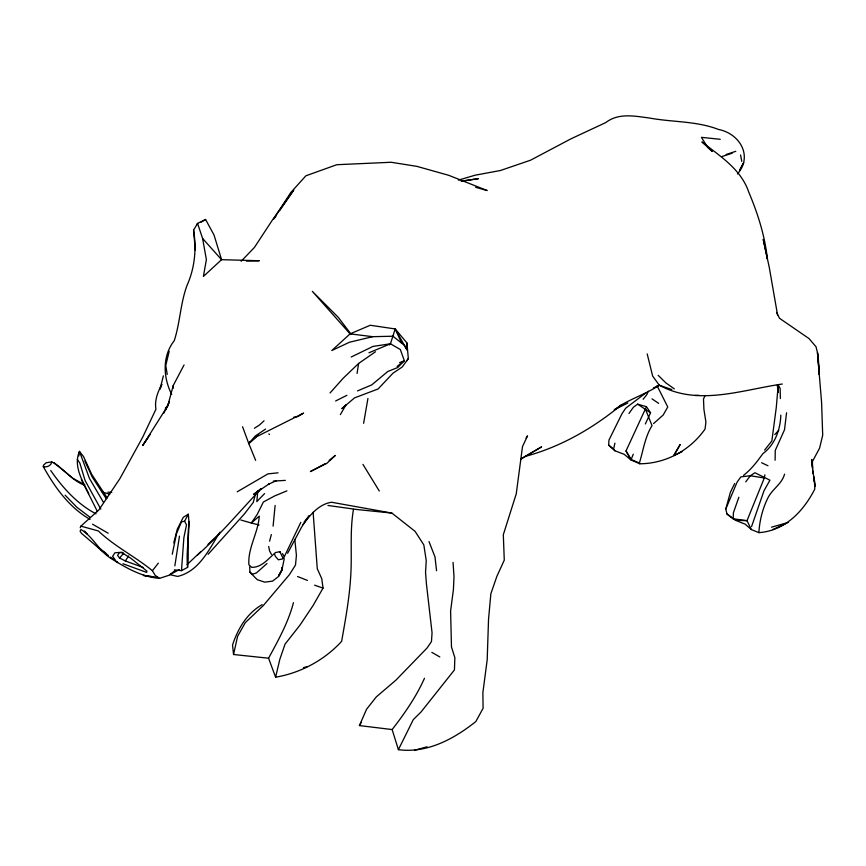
<?xml version="1.0" encoding="UTF-8"?>
<svg xmlns="http://www.w3.org/2000/svg" width="866" height="866" viewBox="0 0 866 866"><rect width="100%" height="100%" fill="white"/><g stroke="black" fill="none" stroke-linecap="round" stroke-linejoin="round"><path stroke-width="1.3" d="M775.092 460.225L775.265 450.407L784.509 429.796L786.566 412.779M778.09 387.254L777.982 392.666L777.354 384.937M813.661 476.148L814.874 482.838L814.722 489.214C803.529 511.178 784.953 530.858 758.887 532.644L751.342 529.57L747.001 520.672L733.156 518.777L733.437 512.64L738.871 497.225M181.481 570.651L183.863 537.764L186.504 524.839L184.588 521.278L188.279 514.22C190.477 531.692 185.681 549.607 187.597 567.36L181.481 570.651L174.369 569.86M705.108 395.556L703.495 398.955L703.917 409.326L705.909 422.034L705.065 429.049C690.224 450.244 665.857 463.646 639.812 463.775L630.946 459.943L624.213 454.325L614.86 450.764L608.679 445.124L608.95 440.101L621.983 413.71L625.717 408.178L645.83 392.947M275.128 505.452L273.093 526.16M778.123 385.9L776.293 407.356L771.855 440.935L764.624 450.103M257.797 491.152L256.812 501.587L264.585 493.598M187.597 567.36C189.34 552.14 186.58 536.671 189.416 521.484M174.845 565.877L179.468 536.151M107.232 497.928L91.612 474.189L83.58 456.663L79.445 451.381C73.134 465.789 82.411 480.987 88.743 493.631M78.838 455.927L79.445 451.381L89.458 478.433L103.411 502.302M743.515 475.358C751.287 469.404 757.165 461.567 762.849 453.687C774.929 444.821 780.353 429.655 780.818 415.106M357.063 373.452L358.621 363.46L375.476 351.758M172.258 554.208L176.577 533.38L181.514 521.83L184.588 521.278M363.623 423.301L367.931 398.457M734.66 483.564L730.417 492.224L725.795 508.981L726.942 513.982L735.451 520.282L747.001 520.672L764.321 477.989L764.873 474.839M284.232 558.808L281.97 569.817L278.863 575.338L282.251 569.276L281.829 567.447M90.075 519.373C69.291 507.649 54.71 487.168 43.3 466.612L43.603 465.085L46.19 462.758L51.798 461.892C63.348 468.214 71.434 480.121 84.11 485.068M353.48 509.36C349.528 532.016 352.321 555.138 350.589 577.958C349.236 599.24 345.328 620.327 341.637 641.327C324.501 660.108 300.589 672.99 275.594 677.19L268.568 658.214C278.267 640.288 288.248 622.6 293.455 602.639M163.382 375.844L160.091 388.899M614.86 450.764L613.593 449.14L614.925 443.121M268.568 658.214L233.549 654.501L237.598 636.304L245.294 622.643L263.307 605.54L289.493 574.569L295.501 565.022L296.421 555.398L294.819 539.41M275.594 677.19L279.87 659.167L285.033 644.163L300.101 624.949L313.189 605.366L323.029 588.09L321.784 578.769L317.27 568.681L313.124 512.293M173.752 542.906L177.303 529.158L183.278 517.294L188.279 514.22M255.622 493.49L253.273 502.41L244.439 513.895L208.121 554.294M269.586 541.174L271.35 534.549M184.057 364.965L173.254 385.489L167.787 405.753L165.46 410.224M751.558 526.604L763.964 490.849L769.939 480.197L754.935 472.739L750.346 475.748L740.895 476.874L737.085 482.167L725.795 508.981M169.206 351.25L165.763 365.517L167.225 374.415M401.651 343.207L395.21 328.95L406.944 342.958L407.107 350.167L404.509 345.437L392.969 336.225L372.726 336.679L349.474 342.232L331.797 350.546L350.08 333.875L370.258 325.259L395.21 328.95L390.447 343.791L389.429 344.895M633.284 454.217L630.946 459.943L626.01 450.991L646.447 406.695L637.647 404.151L633.425 407.215L628.954 413.461M51.798 461.892C51.126 465.8 46.872 467.564 43.3 466.612M160.167 388.845L161.866 384.32C157.807 391.941 154.375 400.395 155.945 409.207L142.684 437.233L119.844 478.725L98.886 509.922L80.906 526.138L80.224 527.74M645.343 423.95L650.572 412.811L646.447 406.695M648.277 391.194L646.87 394.56L643.135 399.28M424.47 678.273C416.156 696.913 404.574 713.53 392.136 729.551L359.422 725.589L366.578 709.232L376.331 696.87L395.849 680.221L427.025 648.049L431.452 641.609L432.058 632.83L426.408 583.716L425.542 572.361L426.234 560.573L423.831 544.93L415.085 531.356L391.887 513.083L331.494 502.237C318.504 504.38 310.472 514.805 302.948 524.547M784.564 474.135C782.03 483.758 772.688 488.846 768.239 497.268C762.686 508.125 759.547 520.715 758.887 532.644M300.805 522.35L283.518 558.343M526.041 438.023L527.546 435.858L522.501 446.542L516.255 493.815L503.319 534.701L504.272 560.14L496.868 576.366L490.86 593.74L488.532 619.385L487.201 659.708L482.871 692.778L483.098 708.258L475.845 721.53C454.033 738.925 427.241 753.517 398.403 749.675L413.288 719.635L421.028 711.993L454.444 669.916L454.856 657.684L451.478 647.01L450.601 611.071L453.427 589.465L454 576.734L453.059 562.424M639.812 463.775L639.379 463.029C643.297 450.526 644.867 437.124 652.044 425.617L645.538 409.456L637.647 404.151M163.706 413.363L169.455 401.478L167.787 405.753L142.76 445.373L148.476 436.929M281.97 569.817L282.251 569.276L278.917 576.182L272.574 581.118L264.758 582.158L257.397 579.733L255.448 577.914L249.949 572.145L249.679 566.873M287.599 553.287L301.617 527.102L309.13 515.779L304.204 521.906M340.37 414.608L346.054 404.736L341.843 408.633L354.551 397.873L378.106 388.964L392.969 373.214L402.203 367.011L408.319 358.546L406.944 342.958M196.701 224.879L197.556 223.396L205.588 219.477L214.054 235.076L221.566 259.681L203.402 276.427L206.379 259.616L202.601 238.453L197.556 223.396L193.583 230.139L195.283 250.014M673.791 455.548L680.081 444.702L673.791 455.548L681.932 451.738M359.422 725.589L361.458 722.092M812.622 467.543L812.395 461.578L819.593 448.144L822.7 435.187L821.585 402.387L817.472 352.646L816.01 346.757L809.028 338.574L779.497 318.277L776.64 312.431M179.262 569.622L169.909 574.678L177.627 576.42C199.288 571.311 209.128 549.25 219.975 532.157M737.464 173.969C753.128 156.14 739.813 133.602 718.477 129.445C696.383 120.894 672.449 122.29 649.543 118.036C634.865 116.109 618.508 112.667 605.789 122.571L571.04 138.787L530.555 160.199L500.44 170.505L475.109 175.203L458.341 180.15M122.929 552.432L119.324 552.692L117.559 555.398L119.519 557.985L125.375 560.984L128.623 555.864M273.602 219.174L290.673 192.674L305.871 175.809L336.777 164.713L391.151 162.267L416.936 166.38L448.729 175.311L487.168 190.542L475.65 187.294M142.76 445.373L150.154 434.429M274.468 218.178L275.951 216.013M279.664 210.6L293.747 190.055L272.801 219.423L254.452 247.405L241.159 261.261M406.565 361.1L408.319 358.546M250.263 441.433L248.78 443.576L255.654 460.355M240.867 520.033L251.335 523.01L259.28 516.136C258.198 532.763 247.665 548.113 248.888 564.773L251.616 567.327C261.705 567.706 268.547 558.397 275.54 552.54L279.826 551.696L280.573 552.335M745.745 481.832L750.346 475.748L764.321 477.989M175.029 570.672L168.989 575.284L159.528 578.358L155.176 575.349L152.427 570.705L158.348 563.117M330.065 392.947L343.131 378.29L358.621 363.46M119.519 557.985L123.686 553.331M774.756 434.591L778.772 430.305M197.654 554.954C219.715 535.134 239.113 512.098 259.508 490.437L257.386 491.92L261.153 488.63L253.651 494.313L269.391 483.704L268.395 484.278L276.438 480.652M200.587 551.815L187.067 564.632M266.999 563.517L256.433 572.935L252.396 574.277L249.949 572.145M653.581 423.561L663.161 415.052L667.751 406.988L657.045 385.662M106.247 554.532L81.415 533.261L80.073 531.204L80.971 529.516C92.9 536.53 98.951 550.906 110.945 558.429C125.873 567.728 141.634 576.94 159.528 578.358M207.981 544.411L218.622 534.387M258.252 434.797L248.78 443.576L242.567 426.732M264.054 420.789L259.389 425.087L254.398 428.259M165.276 408.178L167.192 406.425M325.042 463.765L310.385 471.569L326.937 463.278L335.326 455.429L329.156 460.431M397.104 366.415L404.357 360.711L400.309 349.496L390.447 343.791L373.008 346.411L351.206 357.019M262.149 604.63C246.853 613.442 237.923 628.651 232.532 645.029L233.549 654.501M671.735 389.538L659.297 385.208C647.292 393.272 633.706 397.689 621.258 404.985C592.874 428.356 560.887 446.824 525.218 456.425L520.693 459.088M621.258 404.985L614.221 409.824L627.882 402.961M265.57 429.071L255.21 436.085L248.78 443.576L256.444 436.767L303.609 413.093L297.633 416.665L293.758 417.174M201.139 222.172L205.588 219.477M520.953 458.991L541.618 446.845L525.218 456.425M237.208 491.801L267.951 473.875L278.073 472.825M335.64 400.98L346.909 395.318M653.354 388L659.297 385.208C698.061 406.457 741.935 389.819 782.29 384.028M772.775 529.57L788.222 522.436L771.498 527.178M368.938 352.787L390.447 343.791M286.917 490.86L274.544 495.991L263.372 502.02L257.278 514.307L251.335 523.01L259.075 524.98M399.637 362.605L404.357 360.711L397.732 367.509L387.795 371.482L371.676 384.937L357.496 390.912M726.173 154.494L735.775 151.323M722.136 156.508L732.268 153.185M414.738 750.227L427.079 746.773M303.457 667.664L307.105 666.679M461.221 181.275L478.422 178.645L461.621 181.113M273.32 481.117L285.325 480.381M695.052 395.459L699.014 395.34M246.334 261.11L259.291 260.731L221.566 259.681L202.601 238.453M720.252 139.296L701.417 137.348L707.63 147.274L712.393 151.474L701.925 141.916C719.884 156.075 740.906 169.022 748.733 192.025C757.772 213.545 764.916 235.714 767.373 259.021L763.238 239.384L769.3 267.551L777.592 315.148M107.882 492.148L111.736 492.44M391.887 513.083L357.009 509.522L327.954 505.463M372.726 336.679L350.08 333.875L312.334 291.366L338.249 317.313L351.001 334.124M149.223 576.28L157.742 577.46M153.704 576.886L143.345 575.414L148.054 576.107M102.253 492.094L109.787 494.161M143.334 567.522L125.375 560.984M314.618 585.178L323.029 588.09M297.558 576.529L307.441 580.426M80.906 526.138L98.345 530.955C114.691 546.468 135.031 556.524 152.427 570.705M122.929 563.755L146.69 572.415L146.895 571.073L130.798 558.245L121.283 552.324L114.918 552.779L112.591 556.362L115.178 559.782M735.451 520.282L745.182 524.168L751.342 529.57M96.029 513.841C77.236 504.055 62.677 487.71 50.704 470.498M639.379 463.029L631.162 459.478L626.01 450.991M761.625 462.747L767.958 465.746M92.521 524.179L108.207 533.229M84.803 484.787L73.025 478.4L54.222 462.78M431.831 652.358L439.798 656.948M645.538 409.456L650.572 412.811M652.011 398.858L658.647 403.372M674.343 388.899L665.857 382.88L658.182 375.314M89.999 517.251L76.966 507.357L65.134 495.179M101.116 550.029L108.337 555.517M110.393 557.087L113.489 559.436M115.546 561.006L117.614 562.575L115.503 560.897M726.942 513.982L733.156 518.777M97.555 546.673L105.998 553.374M608.679 445.124L613.593 449.14M87.434 534.268L84.424 531.02M268.882 433.909L269.499 434.505M659.297 385.208L652.65 376.082L647.205 353.945M77.312 459.337L79.845 463.137L85.117 480.576L100.835 509.143M106.215 498.643L92.175 476.95L84.857 460.993M362.951 464.392L379.308 491.044M282.489 553.612L283.929 556.059M97.468 511.633L81.339 479.493M395.21 328.95L406.446 348.987M778.393 385.251L780.147 388.477L780.353 398.533M271.437 554.392L269.575 550.863L268.687 546.468M279.826 551.696L282.641 557.39L282.489 558.981L278.332 559.782L275.312 556.275L274.533 553.991M812.492 468.549L811.572 459.554L812.395 461.578M428.995 541.596L434.992 556.892L436.572 570.748M171.684 394.398C163.122 377.533 162.072 356.132 174.239 340.706C180.117 322.715 180.388 303.078 187.132 285.152C194.839 267.919 196.604 248.683 193.583 230.139M392.136 729.551L398.403 749.675M740.571 154.971L741.772 161.357M813.206 473.637L812.752 471.126L813.109 473.68M811.572 459.554L814.906 486.421L814.549 483.877M813.65 477.502L814.192 481.323M173.254 385.489L173.373 388.185M743.623 162.797L739.51 170.613L743.623 162.797M818.359 359.163L817.472 352.646L819.323 374.642L818.359 359.163"/></g></svg>
